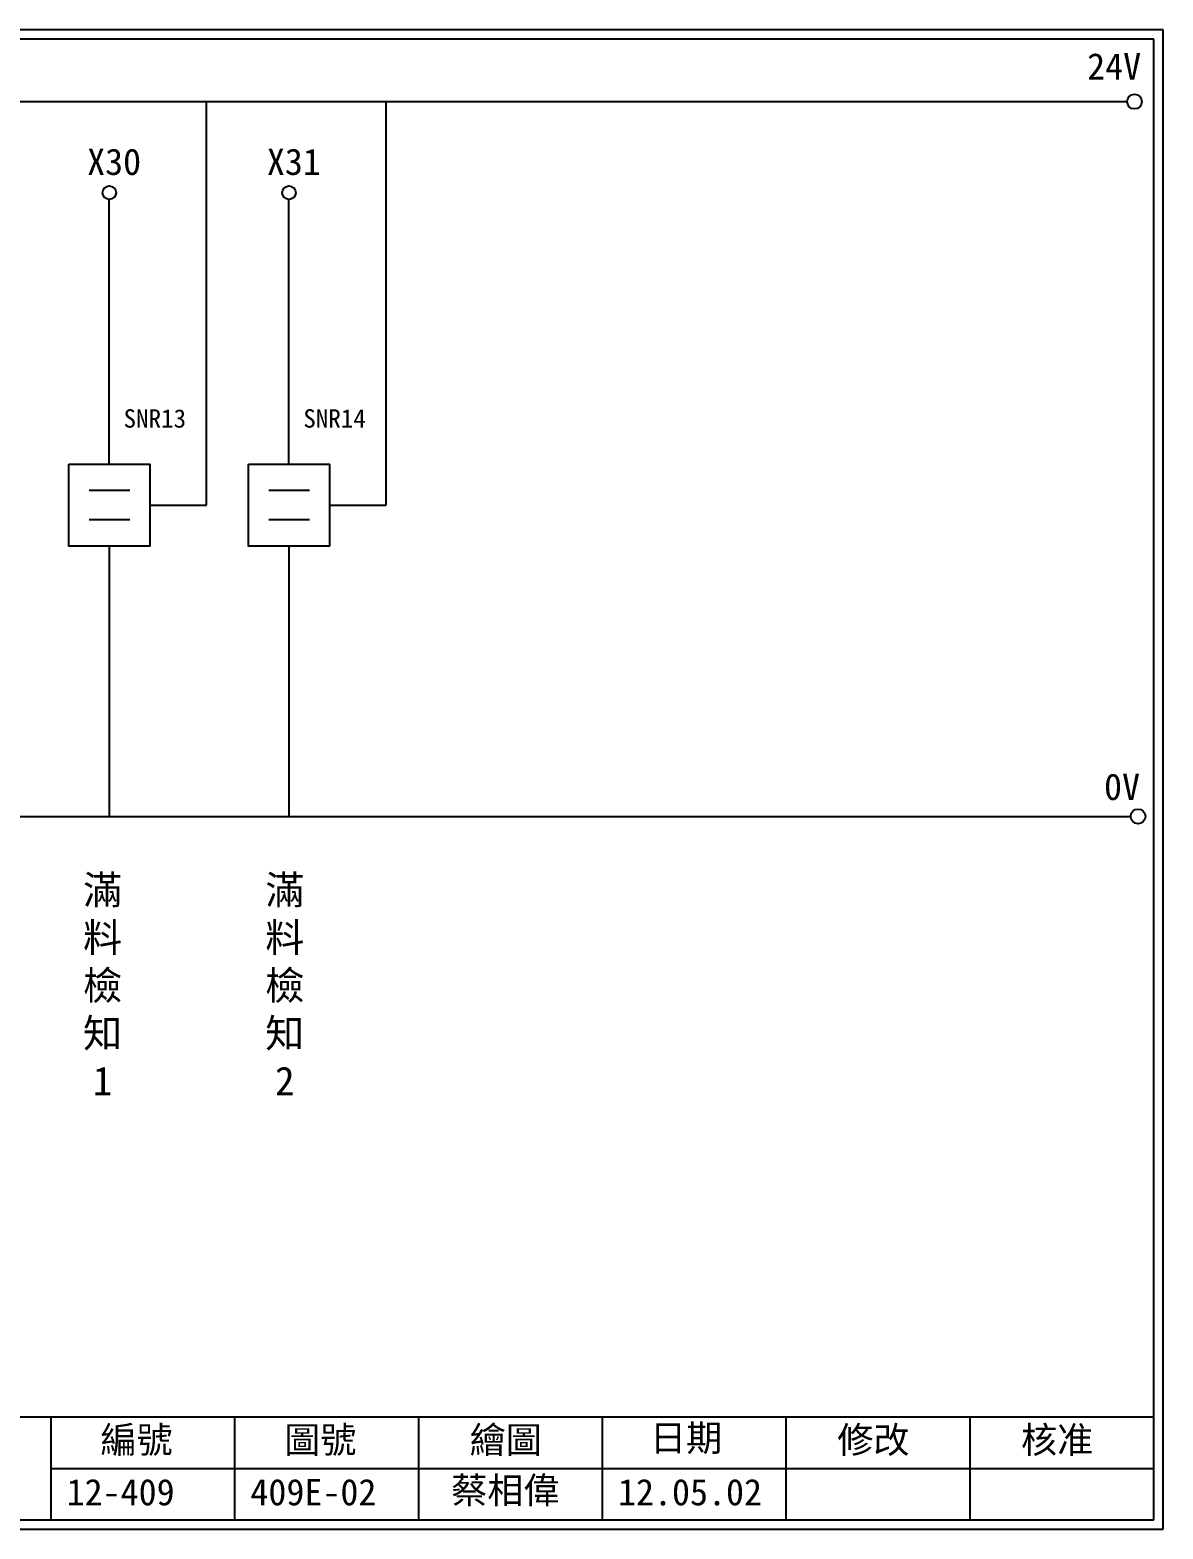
# Model space of a CAD drawing. Extents: x 325 to 612, y 3 to 207.
# Drawn here: x 458.2 to 612.3, y 3 to 207 of the extents above; entities that cross this region are included whole.
import ezdxf

# ---------------------------------------------------------------- set-up
doc = ezdxf.new("R2010")
doc.units = 0
doc.layers.get('0').update_dxf_attribs({"linetype": 'CONTINUOUS'})
doc.layers.add('圖框層', color=7, linetype='CONTINUOUS')
doc.layers.add('標尺寸層', color=3, linetype='CONTINUOUS')
doc.styles.add('CNS', font='romanc.shx', dxfattribs={"bigfont": 'chineset.shx'})
doc.styles.add('STSL', font='KAIU.TTF')

msp = doc.modelspace()

# ---------------------------------------------------------------- linework, layer by layer
for p, q in [((482.21, 142.31), (482.21, 197.22)), ((506.66, 142.31), (506.66, 197.22)), ((468.99, 147.89), (468.99, 183.91)), ((493.43, 147.89), (493.43, 183.91)), ((474.5, 142.31), (482.21, 142.31)), ((498.95, 142.31), (506.66, 142.31)), ((468.99, 136.73), (468.99, 99.96)), ((493.43, 136.73), (493.43, 99.96))]:
    msp.add_line(p, q)
for points in [[(463.47, 147.89), (474.5, 147.89), (474.5, 136.73), (463.47, 136.73)], [(487.92, 147.89), (498.95, 147.89), (498.95, 136.73), (487.92, 136.73)]]:
    msp.add_lwpolyline(points, close=True)
for centre in [(608.44, 197.22), (608.92, 99.96)]:
    msp.add_circle(centre, 1)
at = {"layer": '圖框層', "color": 7}
for p, q in [((612.32, 206.97), (325.32, 206.97)), ((612.32, 3), (612.32, 206.97)), ((611.07, 205.72), (326.57, 205.72)), ((611.07, 4.25), (611.07, 205.72)), ((326.57, 18.25), (611.07, 18.25)), ((461.07, 4.25), (461.07, 18.25)), ((486.07, 4.25), (486.07, 18.25)), ((511.07, 4.25), (511.07, 18.25)), ((536.07, 4.25), (536.07, 18.25)), ((561.07, 4.25), (561.07, 18.25)), ((586.07, 4.25), (586.07, 18.25)), ((461.07, 11.25), (611.07, 11.25)), ((326.57, 4.25), (611.07, 4.25)), ((325.32, 3), (612.32, 3))]:
    msp.add_line(p, q, dxfattribs=at)
at = {"layer": '標尺寸層', "color": 7}
for p, q in [((329.84, 197.22), (607.44, 197.22)), ((466.23, 144.34), (471.79, 144.34)), ((490.67, 144.34), (496.24, 144.34)), ((466.23, 140.37), (471.79, 140.37)), ((490.67, 140.37), (496.24, 140.37)), ((330.05, 99.96), (607.92, 99.96))]:
    msp.add_line(p, q, dxfattribs=at)
for centre in [(468.99, 184.83), (493.43, 184.83)]:
    msp.add_circle(centre, 0.92, dxfattribs=at)

# ---------------------------------------------------------------- texts
at = {"layer": '圖框層', "color": 4, "style": 'STSL'}
for s, height, p in [('24V', 3.6, (602, 200.22)), ('X30', 3.6, (465.97, 187.24)), ('X31', 3.6, (490.42, 187.24)), ('SNR13', 2.5, (470.93, 152.86)), ('SNR14', 2.5, (495.38, 152.86)), ('0V', 3.6, (604.3, 102.2)), ('編號', 3.6, (467.78, 13.34)), ('圖號', 3.6, (492.78, 13.34)), ('繪圖', 3.6, (518.01, 13.34)), ('日期', 3.6, (542.54, 13.59)), ('修改', 3.6, (568.01, 13.34)), ('核准', 3.6, (593.01, 13.34)), ('蔡相偉', 3.6, (515.5, 6.47)), ('12-409', 3.6, (463.18, 6.22)), ('409E-02', 3.6, (488.18, 6.22)), ('12.05.02', 3.6, (538.18, 6.22))]:
    msp.add_text(s, height=height, dxfattribs=at).set_placement(p)
at = {"layer": '標尺寸層', "color": 7, "char_height": 3.9, "width": 4.9608, "attachment_point": 5, "style": 'CNS'}
for s, insert in [('{\\fDFKai-SB|b0|i0|c136|p65;滿料檢知1}', (468.07, 76.97)), ('{\\fDFKai-SB|b0|i0|c136|p65;滿料檢知2}', (492.86, 76.97))]:
    msp.add_mtext(s, dxfattribs=dict(at, insert=insert))

doc.saveas('drawing.dxf')
